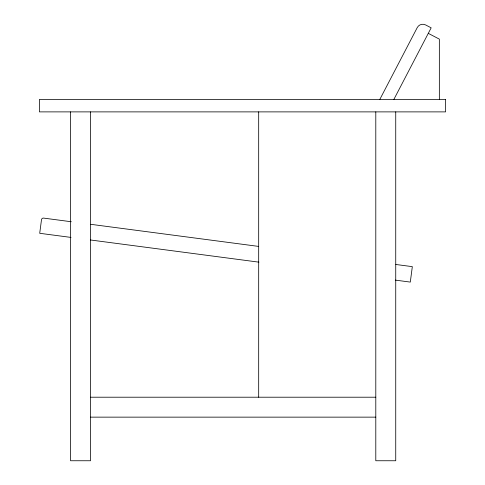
<?xml version="1.0" encoding="UTF-8"?>
<svg xmlns="http://www.w3.org/2000/svg" width="485" height="485" viewBox="0 0 485 485"><rect width="100%" height="100%" fill="white"/><g stroke="black" fill="none" stroke-linecap="round" stroke-linejoin="round"><path stroke-width="0.73" d="M379.816 99.425L417.239 27.603A6.232 6.232 0 0 1 425.642 24.953L431.165 27.833L393.862 99.425M90.507 397.209L375.796 397.209M90.507 417.142L375.796 417.142M71.331 221.754L43.595 218.098A1.867 1.867 0 0 0 41.498 219.711L39.709 233.297L71.022 237.42M90.816 224.319L258.681 246.416M395.839 264.477L412.329 266.647L410.298 282.088L395.305 280.112M90.404 239.972L258.899 262.155M428.285 33.356L439.349 39.121L439.349 99.425M395.736 111.883L395.736 460.75L375.796 460.75L375.796 111.877M258.681 111.877L258.681 397.209M90.507 111.883L90.507 460.75L70.567 460.75L70.567 111.883M445.582 99.425L39.418 99.425L39.418 111.883L445.582 111.883L445.582 99.425"/></g></svg>
